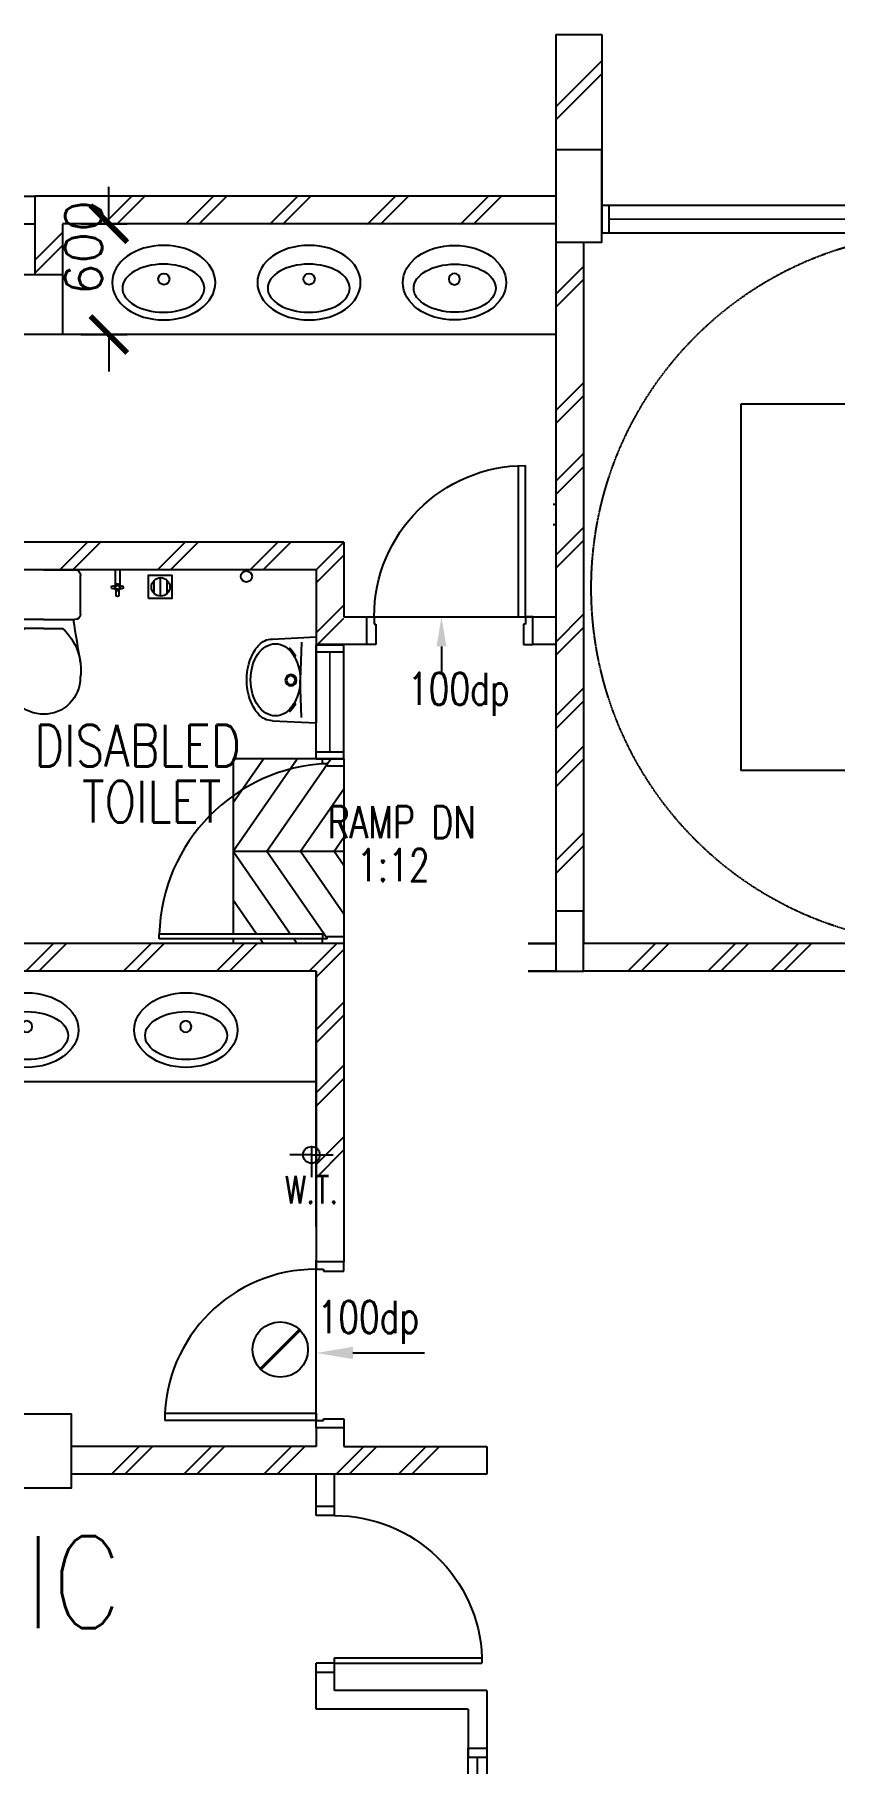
# Model space of a CAD drawing. Extents: x 2508799 to 2625178, y -845223 to -762524.
# Drawn here: x 2514149 to 2518485, y -792242 to -782874 of the extents above; entities that cross this region are included whole.
import ezdxf

# ---------------------------------------------------------------- set-up
doc = ezdxf.new("R2010")
doc.units = 0
doc.header["$LTSCALE"] = 10
doc.header["$MEASUREMENT"] = 0
doc.linetypes.add('DIVIDE', pattern=[1.25, 0.5, -0.25, 0, -0.25, 0, -0.25])
doc.linetypes.add('HIDDEN', pattern=[0.375, 0.25, -0.125])
doc.layers.get('0').update_dxf_attribs({"linetype": 'CONTINUOUS'})
doc.layers.get('DEFPOINTS').update_dxf_attribs({"linetype": 'CONTINUOUS'})
for name, color, linetype in [('-SPR', 240, 'CONTINUOUS'), ('COL', 3, 'CONTINUOUS'), ('DIM', 7, 'CONTINUOUS'), ('DOOR', 5, 'CONTINUOUS'), ('DR', 7, 'CONTINUOUS'), ('FIT', 5, 'CONTINUOUS'), ('FITT', 5, 'CONTINUOUS'), ('H', 1, 'CONTINUOUS'), ('hatch', 7, 'CONTINUOUS'), ('LINE', 7, 'CONTINUOUS'), ('partition', 7, 'CONTINUOUS'), ('PIPE', 5, 'DIVIDE'), ('SANI', 7, 'CONTINUOUS'), ('stair', 7, 'CONTINUOUS'), ('T25', 7, 'CONTINUOUS'), ('T50', 4, 'CONTINUOUS'), ('TEX', 2, 'CONTINUOUS'), ('txt', 7, 'CONTINUOUS'), ('WALL', 2, 'CONTINUOUS'), ('WIN', 5, 'CONTINUOUS'), ('WP', 50, 'DIVIDE')]:
    doc.layers.add(name, color=color, linetype=linetype)
doc.styles.add('ROMANS', font='romans')
doc.styles.get("Standard").update_dxf_attribs({"font": 'ROMANS.SHX'})
doc.dimstyles.new('STANDARD$0', dxfattribs={"dimscale": 0, "dimtxt": 8, "dimasz": 6, "dimexe": 1, "dimexo": 1, "dimgap": 3, "dimtad": 1, "dimdec": 0, "dimlfac": -1, "dimrnd": 1, "dimzin": 0, "dimdsep": 46, "dimtxsty": 'Standard', "dimcen": 0, "dimclrd": 5, "dimclre": 250, "dimadec": 0, "dimazin": 0, "dimtfac": 1, "dimtdec": 4, "dimtofl": 0, "dimtmove": 0, "dimatfit": 3, "dimfxl": 1, "dimtolj": 1, "dimtzin": 0, "dimarcsym": 0})

# ---------------------------------------------------------------- blocks, each defined once
blk = doc.blocks.new('FG')
at = {"layer": 'LINE', "linetype": 'Continuous'}
for points in [[(0, 0), (50, 0), (50, 100), (0, 100)], [(600, 0), (650, 0), (650, 100), (600, 100)]]:
    blk.add_lwpolyline(points, close=True, dxfattribs=at)
at = {"layer": 'LINE', "color": 5, "linetype": 'Continuous'}
for points in [[(600, 100), (50, 100)], [(50, 0), (600, 0)]]:
    blk.add_lwpolyline(points, dxfattribs=at)
at = {"layer": 'LINE', "color": 1, "linetype": 'Continuous'}
blk.add_lwpolyline([(50, 50), (600, 50)], dxfattribs=at)
blk = doc.blocks.new('_ARCHTICK')
at = {"color": 0, "linetype": 'ByBlock', "const_width": 0.15}
blk.add_lwpolyline([(-0.5, -0.5), (0.5, 0.5)], dxfattribs=at)
blk = doc.blocks.new('*D22')
at = {"layer": 'DEFPOINTS', "color": 0, "transparency": 16777216}
for p in [(1648687.9, -783985.4), (1649091.8, -783985.4), (1648687.9, -787985.4)]:
    blk.add_point(p, dxfattribs=at)
at = {"layer": 'DIM', "color": 7, "lineweight": -2, "transparency": 16777216}
for p, q in [((1649091.8, -788085.4), (1649091.8, -783885.4)), ((1648787.9, -783985.4), (1649191.8, -783985.4)), ((1648787.9, -787985.4), (1649191.8, -787985.4))]:
    blk.add_line(p, q, dxfattribs=at)
at = {"layer": 'DIM', "color": 7, "lineweight": -2, "transparency": 16777216, "xscale": 200, "yscale": 200, "zscale": 200}
for p, rotation in [((1649091.8, -783985.4), 90), ((1649091.8, -787985.4), 270)]:
    blk.add_blockref('_ARCHTICK', p, dxfattribs=dict(at, rotation=rotation))
at = {"layer": 'DIM', "color": 7, "transparency": 16777216, "insert": (1648891.8, -785985.4), "char_height": 200, "attachment_point": 5, "rotation": 90, "style": 'ROMANS'}
blk.add_mtext('\\A1;4000', dxfattribs=at)
blk = doc.blocks.new('*D23')
at = {"layer": 'DEFPOINTS', "color": 0, "transparency": 16777216}
for p in [(1648237.8, -785985.4), (1648641.6, -785985.4), (1648237.8, -787910.4)]:
    blk.add_point(p, dxfattribs=at)
at = {"layer": 'DIM', "color": 7, "lineweight": -2, "transparency": 16777216}
for p, q in [((1648641.6, -788010.4), (1648641.6, -785885.4)), ((1648337.8, -785985.4), (1648741.6, -785985.4)), ((1648337.8, -787910.4), (1648741.6, -787910.4))]:
    blk.add_line(p, q, dxfattribs=at)
at = {"layer": 'DIM', "color": 7, "lineweight": -2, "transparency": 16777216, "xscale": 200, "yscale": 200, "zscale": 200}
for p, rotation in [((1648641.6, -785985.4), 90), ((1648641.6, -787910.4), 270)]:
    blk.add_blockref('_ARCHTICK', p, dxfattribs=dict(at, rotation=rotation))
at = {"layer": 'DIM', "color": 7, "transparency": 16777216, "insert": (1648441.6, -786947.9), "char_height": 200, "attachment_point": 5, "rotation": 90, "style": 'ROMANS'}
blk.add_mtext('\\A1;1925', dxfattribs=at)
blk = doc.blocks.new('*D24')
at = {"layer": 'DEFPOINTS', "color": 0, "transparency": 16777216}
for p in [(1648237.8, -784060.4), (1648237.8, -785985.4), (1648641.6, -785985.4)]:
    blk.add_point(p, dxfattribs=at)
at = {"layer": 'DIM', "color": 7, "lineweight": -2, "transparency": 16777216}
for p, q in [((1648641.6, -783960.4), (1648641.6, -786085.4)), ((1648337.8, -784060.4), (1648741.6, -784060.4)), ((1648337.8, -785985.4), (1648741.6, -785985.4))]:
    blk.add_line(p, q, dxfattribs=at)
at = {"layer": 'DIM', "color": 7, "lineweight": -2, "transparency": 16777216, "xscale": 200, "yscale": 200, "zscale": 200}
for p, rotation in [((1648641.6, -784060.4), 90), ((1648641.6, -785985.4), 270)]:
    blk.add_blockref('_ARCHTICK', p, dxfattribs=dict(at, rotation=rotation))
at = {"layer": 'DIM', "color": 7, "transparency": 16777216, "insert": (1648441.6, -785022.9), "char_height": 200, "attachment_point": 5, "rotation": 90, "style": 'ROMANS'}
blk.add_mtext('\\A1;1925', dxfattribs=at)
blk = doc.blocks.new('*D25')
at = {"layer": 'DEFPOINTS', "color": 0, "transparency": 16777216}
for p in [(1646775.9, -783641.5), (1646525.9, -783910.4), (1646775.9, -783910.4)]:
    blk.add_point(p, dxfattribs=at)
at = {"layer": 'DIM', "color": 7, "lineweight": -2, "transparency": 16777216}
for p, q in [((1646525.9, -783810.4), (1646525.9, -783541.5)), ((1646775.9, -783810.4), (1646775.9, -783541.5)), ((1646425.9, -783641.5), (1646875.9, -783641.5))]:
    blk.add_line(p, q, dxfattribs=at)
at = {"layer": 'DIM', "color": 7, "lineweight": -2, "transparency": 16777216, "xscale": 200, "yscale": 200, "zscale": 200, "rotation": 180}
blk.add_blockref('_ARCHTICK', (1646525.9, -783641.5), dxfattribs=at)
at = {"layer": 'DIM', "color": 7, "lineweight": -2, "transparency": 16777216, "xscale": 200, "yscale": 200, "zscale": 200}
blk.add_blockref('_ARCHTICK', (1646775.9, -783641.5), dxfattribs=at)
at = {"layer": 'DIM', "color": 7, "transparency": 16777216, "insert": (1647059.4, -783291.5), "char_height": 200, "attachment_point": 5, "style": 'ROMANS'}
blk.add_mtext('\\A1;250', dxfattribs=at)
blk = doc.blocks.new('D900')
at = {"layer": 'DOOR', "color": 7}
for p, q in [((50, 100), (50, 899.4)), ((80, 899.4), (50, 899.4)), ((80, 100), (80, 899.4)), ((0, 100), (0, 0)), ((0, 100), (50, 100)), ((50, 100), (50, 0)), ((50, 100), (80, 100)), ((850, 100), (850, 0)), ((850, 100), (900, 100)), ((900, 100), (900, 0)), ((0, 0), (50, 0)), ((850, 0), (900, 0))]:
    blk.add_line(p, q, dxfattribs=at)
blk.add_arc((50, 100), 800, 0, 87.8509, dxfattribs=at)
blk = doc.blocks.new('ELLIPSE')
blk.add_circle((0.5, 0.5), 0.5)
blk = doc.blocks.new('BASIN-01')
blk.add_circle((0, 0), 30.3)
for p, xscale, yscale, zscale in [((279.3, -221.4), -559.6811780125836, 404.3346891934725, 559.6811780125837), ((220.2, -179.2), -444.6356025322193, 259.9294430529471, 444.6356025322195)]:
    blk.add_blockref('ELLIPSE', p, dxfattribs=dict(xscale=xscale, yscale=yscale, zscale=zscale))
blk = doc.blocks.new('*D531')
at = {"layer": 'DEFPOINTS', "color": 0, "transparency": 16777216}
for p in [(2514299.5, -783899.1), (2514299.5, -784499.1), (2514551.3, -784499.1)]:
    blk.add_point(p, dxfattribs=at)
at = {"layer": 'DR', "color": 7, "lineweight": -2, "transparency": 16777216}
for p, q in [((2514551.3, -783899.1), (2514551.3, -783699.1)), ((2514399.5, -783899.1), (2514651.3, -783899.1)), ((2514399.5, -784499.1), (2514651.3, -784499.1)), ((2514551.3, -784499.1), (2514551.3, -784699.1))]:
    blk.add_line(p, q, dxfattribs=at)
at = {"layer": 'DR', "color": 7, "lineweight": -2, "transparency": 16777216, "xscale": 200, "yscale": 200, "zscale": 200}
for p, rotation in [((2514551.3, -783899.1), 270), ((2514551.3, -784499.1), 90)]:
    blk.add_blockref('_ARCHTICK', p, dxfattribs=dict(at, rotation=rotation))
at = {"layer": 'DR', "color": 7, "transparency": 16777216, "insert": (2514414.3, -784028.6), "char_height": 200, "attachment_point": 5, "rotation": 90, "style": 'ROMANS'}
blk.add_mtext('\\A1;600', dxfattribs=at)
blk = doc.blocks.new('*D532')
at = {"layer": 'DEFPOINTS', "color": 0, "transparency": 16777216}
for p in [(2514299.5, -783899.1), (2514299.5, -784499.1), (2514551.3, -784499.1)]:
    blk.add_point(p, dxfattribs=at)
at = {"layer": 'DR', "color": 7, "lineweight": -2, "transparency": 16777216}
for p, q in [((2514551.3, -783899.1), (2514551.3, -783699.1)), ((2514399.5, -783899.1), (2514651.3, -783899.1)), ((2514399.5, -784499.1), (2514651.3, -784499.1)), ((2514551.3, -784499.1), (2514551.3, -784699.1))]:
    blk.add_line(p, q, dxfattribs=at)
at = {"layer": 'DR', "color": 7, "lineweight": -2, "transparency": 16777216, "xscale": 200, "yscale": 200, "zscale": 200}
for p, rotation in [((2514551.3, -783899.1), 270), ((2514551.3, -784499.1), 90)]:
    blk.add_blockref('_ARCHTICK', p, dxfattribs=dict(at, rotation=rotation))
at = {"layer": 'DR', "color": 7, "transparency": 16777216, "insert": (2514414.3, -784028.6), "char_height": 200, "attachment_point": 5, "rotation": 90, "style": 'ROMANS'}
blk.add_mtext('\\A1;600', dxfattribs=at)
blk = doc.blocks.new('DR-900-B')
at = {"layer": 'DR'}
for p, q in [((0, 900), (-150, 900)), ((-150, 900), (-150, 860)), ((-150, 860), (-110, 860)), ((-110, 860), (-110, 850)), ((-110, 850), (0, 850)), ((0, 850), (0, 900)), ((-150, 40), (-970, 40)), ((-969, 80), (-150, 80)), ((-150, 80), (-150, 40)), ((-150, 40), (-110, 40)), ((-150, 0), (-150, 40)), ((0, 0), (-150, 0)), ((-110, 50), (0, 50)), ((-110, 40), (-110, 50)), ((0, 50), (0, 0))]:
    blk.add_line(p, q, dxfattribs=at)
blk.add_arc((-150, 40), 820, 90, 180, dxfattribs=at)
blk = doc.blocks.new('WC-CAP-P')
for p, q in [((-84.1, 0), (-254.1, 0)), ((-85, 0), (85, 0)), ((-284.1, -240), (-284.1, -30)), ((115, -240), (115, -30)), ((-84.1, -270), (-254.1, -270)), ((-85, -270), (85, -270)), ((-274.1, -317.5), (-274.1, -317.5)), ((-84.1, -317.5), (-189.6, -317.5)), ((-85, -317.5), (20.5, -317.5)), ((105, -317.5), (105, -317.5))]:
    blk.add_line(p, q)
for centre, radius, start, end in [((-254.1, -30), 30, 90, 180), ((85, -30), 30, 0, 90), ((-254.1, -240), 30, 180, 270), ((23685.1, -4344.3), 24273.9, 170.33681, 170.89893), ((-23854.2, -4344.3), 24273.9, 9.10107, 9.66319), ((85, -240), 30, 270, 0), ((10.3, -540), 296.7, 131.76878, 188.34412), ((-179.4, -540), 296.7, 351.65588, 48.23122), ((-85.8, -584.8), 197.4, 179.51694, 271.02679), ((-83.3, -584.8), 197.4, 268.97321, 0.48306)]:
    blk.add_arc(centre, radius, start, end)
blk = doc.blocks.new('100FT')
at = {"layer": 'PIPE', "linetype": 'Continuous'}
blk.add_circle((0, 0), 50, dxfattribs=at)
at = {"layer": 'WP', "linetype": 'Continuous'}
for p, q in [((-37.1, 33.5), (37.1, 33.5)), ((-49.9, -2.7), (49.9, -2.7)), ((-34, -36.7), (34, -36.7))]:
    blk.add_line(p, q, dxfattribs=at)
blk = doc.blocks.new('A$C7CE3714C')
at = {"layer": 'FIT'}
blk.add_lwpolyline([(0, 0), (126, 0), (126, 126), (0, 126)], close=True, dxfattribs=at)
at = {"layer": 'FIT', "xscale": -1}
blk.add_blockref('100FT', (63, 65.7), dxfattribs=at)
blk = doc.blocks.new('P', base_point=(9.169, 7.42))
for radius in [0.0407, 0.0315]:
    blk.add_circle((9.166, 7.418), radius)
blk = doc.blocks.new('BASIN-2')
for p, q in [((310, 0), (-310, 0)), ((-295, -314), (-310, 0)), ((-273, -104), (0, -114)), ((273, -104), (0, -114)), ((295, -314), (310, 0))]:
    blk.add_line(p, q)
for centre, radius, start, end in [((-23, -400), 294, 122.1574, 135.5873), ((-176, -156), 5.79, 327.2315, 125.5458), ((176, -156), 5.79, 54.4542, 212.7685), ((23, -400), 294, 44.4127, 57.8426), ((-163, -315), 132, 179.4957, 205.0103), ((-102, -268), 208, 209.5959, 236.4372), ((102, -268), 208, 303.5628, 330.4041), ((163, -315), 132, 334.9897, 0.5043), ((-7, -98), 402, 238.6027, 271.0363), ((7, -98), 402, 268.9637, 301.3973)]:
    blk.add_arc(centre, radius, start, end)
for name, p, xscale, yscale, zscale in [('ELLIPSE', (261, -473), -521.326566894229, 358.7639225105095, 521.3265668942295), ('P', (0, -180), 1000, 1000, 1000)]:
    blk.add_blockref(name, p, dxfattribs=dict(xscale=xscale, yscale=yscale, zscale=zscale))
blk = doc.blocks.new('AMSTR2-E')
at = {"layer": 'hatch', "color": 1}
for p, q in [((1643.1, -150), (1793.1, 0)), ((1714.8, -150), (1864.8, 0)), ((2223.5, -150), (2373.5, 0)), ((2295.1, -150), (2445.1, 0)), ((2657.5, -150), (2807.5, 0)), ((2729.1, -150), (2879.1, 0)), ((3090.4, -150), (3240.4, 0)), ((3162, -150), (3312, 0)), ((3431.1, -150), (3581.1, 0)), ((3502.8, -150), (3652.8, 0)), ((4011.5, -150), (4161.5, 0)), ((4083.1, -150), (4233.1, 0)), ((4445.5, -150), (4595.5, 0)), ((4517.1, -150), (4667.1, 0)), ((4878.4, -150), (5028.4, 0)), ((4950, -150), (5100, 0))]:
    blk.add_line(p, q, dxfattribs=at)
at = {"layer": 'stair', "color": 193}
for p, q in [((1940, -150), (1940, -250)), ((1990, -150), (1990, -200)), ((2951.7, -200), (2951.7, -150)), ((3001.7, -200), (3001.7, -150)), ((3938.3, -200), (3938.3, -150)), ((3988.3, -200), (3988.3, -150)), ((5210, -150), (5210, -200)), ((5260, -150), (5260, -250)), ((3111.1, -250), (1940, -250)), ((3082.6, -200), (1990, -200)), ((5210, -200), (3183.1, -200)), ((5260, -250), (3211.7, -250)), ((1940, -1975), (5260, -1975)), ((1940, -1975), (1940, -2175)), ((1990, -2025), (5210, -2025)), ((1990, -2025), (1990, -2125)), ((3864.3, -2025), (3862.2, -2025)), ((5210, -2025), (5210, -2125)), ((5260, -1975), (5260, -2175)), ((1990, -2125), (5210, -2125)), ((1940, -2175), (5260, -2175)), ((1940, -4000), (1940, -3900)), ((5260, -3900), (1940, -3900)), ((5260, -3900), (5260, -4000)), ((1990, -4000), (1990, -3950)), ((5210, -3950), (1990, -3950)), ((2951.7, -3950), (2951.7, -4000)), ((3001.7, -3950), (3001.7, -4000)), ((3938.3, -3950), (3938.3, -4000)), ((3988.3, -3950), (3988.3, -4000)), ((5210, -3950), (5210, -4000))]:
    blk.add_line(p, q, dxfattribs=at)
at = {"layer": 'stair'}
for p, q in [((2300, -150), (2300, -200)), ((2560, -150), (2560, -200)), ((2820, -150), (2820, -200)), ((3080, -150), (3080, -200)), ((3340, -150), (3340, -200)), ((3600, -150), (3600, -200)), ((3860, -150), (3860, -200)), ((4120, -150), (4120, -200)), ((4380, -150), (4380, -200)), ((4640, -150), (4640, -200)), ((4900, -150), (4900, -200)), ((5160, -150), (5160, -200)), ((2300, -250), (2300, -1975)), ((2560, -250), (2560, -1975)), ((2820, -250), (2820, -1975)), ((3080, -250), (3080, -1975)), ((3340, -250), (3340, -474.5)), ((3600, -250), (3600, -1052.3)), ((3860, -250), (3860, -1975)), ((4120, -250), (4120, -1975)), ((4380, -250), (4380, -1975)), ((4640, -250), (4640, -1975)), ((4900, -250), (4900, -1975)), ((5160, -250), (5160, -1975)), ((3340, -650.4), (3340, -1975)), ((3340, -1078.4), (927.4, -1078.4)), ((927.4, -1078.4), (927.4, -3062.5)), ((3600, -1114.3), (3600, -1637.4)), ((3860, -1078.4), (5160, -1078.4)), ((3600, -1637.4), (3600, -1975)), ((2300, -2025), (2300, -2075)), ((2300, -2025), (2300, -2075)), ((2560, -2025), (2560, -2075)), ((2560, -2025), (2560, -2075)), ((2820, -2025), (2820, -2075)), ((2820, -2025), (2820, -2075)), ((3080, -2025), (3080, -2075)), ((3080, -2025), (3080, -2075)), ((3340, -2025), (3340, -2075)), ((3340, -2025), (3340, -2075)), ((3600, -2025), (3600, -2070.6)), ((3600, -2025), (3600, -2075)), ((3860, -2025), (3860, -2125)), ((4120, -2025), (4120, -2075)), ((4380, -2025), (4380, -2075)), ((4640, -2025), (4640, -2075)), ((4900, -2025), (4900, -2075)), ((5160, -2025), (5160, -2075)), ((2040, -2075), (3839.3, -2075)), ((2040, -2075), (5160, -2075)), ((2040, -2075), (2040, -2125)), ((2300, -2075), (2300, -2125)), ((2560, -2075), (2560, -2125)), ((2820, -2075), (2820, -2125)), ((3080, -2075), (3080, -2125)), ((3340, -2075), (3340, -2125)), ((3600, -2075), (3600, -2125)), ((4120, -2075), (4120, -2125)), ((4120, -2075), (4120, -2125)), ((4380, -2075), (4380, -2125)), ((4380, -2075), (4380, -2125)), ((4640, -2075), (4640, -2125)), ((4900, -2075), (4900, -2125)), ((2040, -2175), (2040, -3900)), ((2300, -2175), (2300, -3900)), ((2560, -2175), (2560, -3900)), ((2820, -2175), (2820, -3900)), ((3080, -2175), (3080, -3900)), ((3340, -2175), (3340, -3900)), ((3600, -2175), (3600, -3900)), ((3860, -2175), (3860, -3900)), ((4120, -2175), (4120, -3900)), ((4380, -2175), (4380, -3900)), ((4640, -2175), (4640, -3900)), ((4900, -2175), (4900, -3900)), ((4900, -3062.5), (927.4, -3062.5)), ((2040, -3950), (2040, -4000)), ((2300, -3950), (2300, -4000)), ((2560, -3950), (2560, -4000)), ((2820, -3950), (2820, -4000)), ((3080, -3950), (3080, -4000)), ((3340, -3950), (3340, -4000)), ((3600, -3950), (3600, -4000)), ((3860, -3950), (3860, -4000)), ((4120, -3950), (4120, -4000)), ((4380, -3950), (4380, -4000)), ((4640, -3950), (4640, -4000)), ((4900, -3950), (4900, -4000))]:
    blk.add_line(p, q, dxfattribs=at)
at = {"layer": 'stair', "color": 5, "linetype": 'HIDDEN'}
for p, q in [((7125, -150), (8812.7, -150)), ((9398, -2075), (5210, -2075)), ((7125, -4000), (8812.7, -4000))]:
    blk.add_line(p, q, dxfattribs=at)
at = {"layer": 'stair'}
for points in [[(3054, -150), (3542.9, -1005.3), (3470.6, -1046.6), (3744.1, -1189.7), (3671.9, -1231), (4214, -2079.3)], [(3154.5, -150), (3635.7, -991.9), (3563.5, -1033.2), (3837, -1176.3), (3764.8, -1217.6), (4314.5, -2079.3)]]:
    blk.add_lwpolyline(points, dxfattribs=at)
at = {"layer": 'stair', "color": 4, "linetype": 'Continuous'}
for points in [[(3205.2, -741.4), (3340, -1078.4), (3205.2, -1415.5)], [(3994.8, -741.4), (3860, -1078.4), (3994.8, -1415.5)]]:
    blk.add_lwpolyline(points, dxfattribs=at)
at = {"layer": 'stair', "color": 2, "linetype": 'Continuous'}
for centre in [(5160, -1078.4), (4900, -3062.5)]:
    blk.add_circle(centre, 62.5, dxfattribs=at)
at = {"layer": 'stair', "color": 1, "linetype": 'HIDDEN'}
for centre, start, end in [((2040, -2075), 90, 270), ((5160, -2075), 270, 90)]:
    blk.add_arc(centre, 1925, start, end, dxfattribs=at)
at = {"layer": 'WALL'}
for p, q in [((1675, 0), (1675, -150)), ((1675, 0), (5525, 0)), ((5525, 0), (5525, -150)), ((7025, -150), (7025, 0)), ((7125, 0), (7025, 0)), ((1675, -150), (5525, -150)), ((7125, -150), (7025, -150))]:
    blk.add_line(p, q, dxfattribs=at)
at = {"layer": 'WIN'}
for p, q in [((175, 0), (1675, 0)), ((1637, 0), (1637, -150)), ((7025, 0), (5525, 0)), ((213, 0), (213, -150)), ((5563, 0), (5563, -150)), ((6987, 0), (6987, -150)), ((175, -150), (1675, -150)), ((7025, -150), (5525, -150))]:
    blk.add_line(p, q, dxfattribs=at)
at = {"layer": 'WIN', "const_width": 10, "flags": 128}
for points in [[(213, -75), (1637, -75)], [(6987, -75), (5563, -75)]]:
    blk.add_lwpolyline(points, dxfattribs=at)
at = {"color": 2, "style": 'ROMANS', "width": 0.85}
for s, p in [('STAIR', (5751, -1998.7)), ('1', (6170.8, -2389.9))]:
    blk.add_text(s, height=300, dxfattribs=at).set_placement(p)
at = {"layer": 'stair', "color": 7, "linetype": 'Continuous', "style": 'ROMANS', "width": 0.7}
for s, p in [('13', (2305.7, -1870.8)), ('14', (2564.5, -1870.8)), ('15', (2823.7, -1870.8)), ('16', (3091.2, -1870.8)), ('17', (3363.8, -1870.8)), ('18', (3646.4, -1870.8)), ('19', (3882.4, -1870.8)), ('20', (4170.7, -1870.8)), ('21', (4420.5, -1870.8)), ('22', (4690.7, -1870.8)), ('23', (4939.7, -1870.8)), ('24', (5198.7, -1870.8)), ('12', (1810.6, -2448.5)), ('11', (2091.6, -2448.5)), ('10', (2349.7, -2448.5)), ('9', (2693.6, -2458.5)), ('8', (2955, -2458.5)), ('7', (3204.5, -2469)), ('6', (3463.1, -2463.7)), ('5', (3724.5, -2463.7)), ('4', (3985.9, -2463.7)), ('3', (4244.5, -2458.5)), ('2', (4494, -2458.5)), ('1', (4798.6, -2459))]:
    blk.add_text(s, height=150, dxfattribs=at).set_placement(p)
at = {"layer": 'DIM', "color": 1}
dim = blk.add_linear_dim(base=(7275, 268.9), p1=(7025, 0), p2=(7275, 0), dimstyle='STANDARD$0', override={"dimscale": 100, "dimtxt": 2, "dimasz": 2, "dimgap": 1, "dimtxsty": 'ROMANS', "dimblk": 'ARCHTICK', "dimdle": 1, "dimclrd": 7, "dimclre": 7, "dimclrt": 7, "dimtdec": 0, "dimtmove": 2}, dxfattribs=at)
dim.commit()
dim.dimension.update_dxf_attribs({"geometry": '*D25', "text_midpoint": (7558.5, 618.9), "dimtype": 128, "insert": (-1639500.9, 783910.4)})
at = {"layer": 'DIM'}
for p1, p2, distance, picture, middle in [((9187, -4075), (9187, -75), -403.9, '*D22', (9390.9, -2075)), ((8736.9, -150), (8736.9, -2075), 403.9, '*D24', (8940.7, -1112.5)), ((8736.9, -4000), (8736.9, -2075), -403.9, '*D23', (8940.7, -3037.5))]:
    dim = blk.add_aligned_dim(p1=p1, p2=p2, distance=distance, dimstyle='STANDARD$0', override={"dimscale": 100, "dimtxt": 2, "dimasz": 2, "dimgap": 1, "dimtxsty": 'ROMANS', "dimblk": 'ARCHTICK', "dimdle": 1, "dimclrd": 7, "dimclre": 7, "dimclrt": 7, "dimtdec": 0, "dimtmove": 2}, dxfattribs=at)
    dim.commit()
    dim.dimension.update_dxf_attribs({"geometry": picture, "text_midpoint": middle, "insert": (-1639500.9, 783910.4)})

msp = doc.modelspace()

# ---------------------------------------------------------------- linework, layer by layer
at = {"layer": '-SPR', "color": 0, "lineweight": 40, "ltscale": 1.3}
msp.add_line((2515374.3, -790105.4), (2515586.4, -789893.3), dxfattribs=at)
msp.add_line((2515374.3, -790105.4), (2515586.4, -789893.3), dxfattribs=at)
at = {"layer": '-SPR', "color": 0}
msp.add_circle((2515480.4, -789999.3), 150, dxfattribs=at)
at = {"color": 0}
for p, q in [((2516959.5, -785419.1), (2516974.5, -785419.1)), ((2516959.5, -785529.1), (2516974.5, -785529.1)), ((2516354.5, -786189.1), (2516354.5, -786335.4)), ((2515674.5, -791947.2), (2515674.5, -791747.2)), ((2515774.5, -791847.2), (2515774.5, -791749.1))]:
    msp.add_line(p, q, dxfattribs=at)
msp.add_solid([(2516327.8, -786189.1), (2516381.1, -786189.1), (2516354.5, -786029.1)], dxfattribs=at)
at = {"layer": 'COL', "color": 0}
msp.add_lwpolyline([(2516974.5, -783999.1), (2517224.5, -783999.1), (2517224.5, -783499.1), (2516974.5, -783499.1), (2516974.5, -783999.1)], dxfattribs=at)
for points in [[(2513799.5, -784174.1), (2514299.5, -784174.1), (2514299.5, -784499.1), (2513799.5, -784499.1)], [(2516974.5, -787949.1), (2517124.5, -787949.1), (2517124.5, -787624.1), (2516974.5, -787624.1)], [(2513749.5, -790349.1), (2513749.5, -790749.1), (2514349.5, -790749.1), (2514349.5, -790349.1)]]:
    msp.add_lwpolyline(points, close=True, dxfattribs=at)
at = {"layer": 'DR', "color": 0, "ltscale": 10000}
for p, q in [((2515989.5, -786029.1), (2516789.5, -786029.1)), ((2515674.5, -790424.1), (2515674.5, -789514.1))]:
    msp.add_line(p, q, dxfattribs=at)
at = {"layer": 'DR', "color": 0}
for p, q in [((2515709.5, -786824.5), (2515709.5, -786799.1)), ((2515709.5, -786824.1), (2515734.5, -786824.1)), ((2515734.5, -786837.1), (2515734.5, -786824.1)), ((2515734.5, -786837.1), (2515824.5, -786837.1)), ((2515709.5, -787749.1), (2514824.5, -787749.1)), ((2514824.5, -787774.1), (2514824.5, -787749.1)), ((2515734.5, -787774.1), (2514824.5, -787774.1)), ((2515709.5, -787749.1), (2515709.5, -787774.1)), ((2515709.5, -787799.1), (2515709.5, -787774.1)), ((2515734.5, -787774.1), (2515734.5, -787761.1)), ((2515734.5, -787761.1), (2515824.5, -787761.1)), ((2515649.5, -788944.4), (2515532.2, -788944.4)), ((2515649.5, -788899.1), (2515649.5, -789065.7)), ((2515649.5, -788944.4), (2515766.8, -788944.4))]:
    msp.add_line(p, q, dxfattribs=at)
msp.add_circle((2515649.5, -788944.4), 45.3, dxfattribs=at)
msp.add_arc((2515776.5, -787775.6), 952.4, 92.52935, 178.40734, dxfattribs=at)
at = {"layer": 'FITT', "color": 0}
for p, q in [((2514581.5, -785863.9), (2514588.3, -785863.9)), ((2514585.8, -785780.3), (2514585.7, -785856.6)), ((2514608.1, -785863.9), (2514614.9, -785863.9)), ((2514610.8, -785780.3), (2514610.7, -785856.7)), ((2514581.5, -785873.9), (2514588.3, -785873.9)), ((2514608.1, -785873.9), (2514614.9, -785873.9))]:
    msp.add_line(p, q, dxfattribs=at)
at = {"layer": 'FITT', "color": 0, "elevation": 0}
msp.add_lwpolyline([(2514605.7, -785884.7), (2514605.7, -785911.4, -1), (2514590.7, -785911.4), (2514590.7, -785884.7)], format="xyb", dxfattribs=at)
at = {"layer": 'FITT', "color": 0}
for centre, radius in [((2514574.5, -785868.9), 8.61), ((2514598.2, -785868.9), 11.1), ((2514621.9, -785868.9), 8.61)]:
    msp.add_circle(centre, radius, dxfattribs=at)
for start, end in [(16.7149, 163.21725), (196.7149, 343.21725)]:
    msp.add_arc((2514598.2, -785868.9), 17.5, start, end, dxfattribs=at)
at = {"layer": 'H', "color": 0}
for p, q in [((2516974.5, -783265.9), (2517224.5, -783015.9)), ((2516974.5, -783336.6), (2517224.5, -783086.6)), ((2514523.6, -783901.8), (2514673.6, -783751.8)), ((2514594.3, -783901.8), (2514744.3, -783751.8)), ((2514967.7, -783901.8), (2515117.7, -783751.8)), ((2515038.4, -783901.8), (2515188.4, -783751.8)), ((2515424.5, -783901.8), (2515574.5, -783751.8)), ((2515495.2, -783901.8), (2515645.2, -783751.8)), ((2515953.9, -783901.8), (2516103.9, -783751.8)), ((2516024.7, -783901.8), (2516174.7, -783751.8)), ((2516456.9, -783901.8), (2516606.9, -783751.8)), ((2516527.6, -783901.8), (2516677.6, -783751.8)), ((2514149.5, -784096.4), (2514299.5, -783946.4)), ((2514149.5, -784167.1), (2514299.5, -784017.1)), ((2516974.5, -784280.4), (2517124.5, -784130.4)), ((2516974.5, -784351.1), (2517124.5, -784201.1)), ((2516974.5, -784910.6), (2517124.5, -784760.6)), ((2516974.5, -784981.3), (2517124.5, -784831.3)), ((2516974.5, -785294.8), (2517124.5, -785144.8)), ((2516974.5, -785365.5), (2517124.5, -785215.5)), ((2516974.5, -785694.8), (2517124.5, -785544.8)), ((2514285.6, -785774.3), (2514435.6, -785624.3)), ((2514356.3, -785774.3), (2514506.3, -785624.3)), ((2514815.1, -785774.3), (2514965.1, -785624.3)), ((2514815.1, -785774.3), (2514965.1, -785624.3)), ((2514885.8, -785774.3), (2515035.8, -785624.3)), ((2514885.8, -785774.3), (2515035.8, -785624.3)), ((2515318, -785774.3), (2515468, -785624.3)), ((2515318, -785774.3), (2515468, -785624.3)), ((2515388.7, -785774.3), (2515538.7, -785624.3)), ((2515388.7, -785774.3), (2515538.7, -785624.3)), ((2515674.5, -785774.3), (2515824.5, -785624.3)), ((2516974.5, -785765.5), (2517124.5, -785615.5)), ((2515674.5, -785845), (2515824.5, -785695)), ((2515674.5, -786116.4), (2515824.5, -785966.4)), ((2515674.5, -786187.1), (2515824.5, -786037.1)), ((2516974.5, -786165.5), (2517124.5, -786015.5)), ((2516974.5, -786236.2), (2517124.5, -786086.2)), ((2516974.5, -786565.5), (2517124.5, -786415.5)), ((2516974.5, -786636.2), (2517124.5, -786486.2)), ((2516974.5, -786879), (2517124.5, -786729)), ((2516974.5, -786949.7), (2517124.5, -786799.7)), ((2516974.5, -787349.7), (2517124.5, -787199.7)), ((2516974.5, -787420.4), (2517124.5, -787270.4)), ((2514101.7, -787949.1), (2514251.7, -787799.1)), ((2514172.4, -787949.1), (2514322.4, -787799.1)), ((2514631.1, -787949.1), (2514781.1, -787799.1)), ((2514701.8, -787949.1), (2514851.8, -787799.1)), ((2515134.1, -787949.1), (2515284.1, -787799.1)), ((2515204.8, -787949.1), (2515354.8, -787799.1)), ((2515637, -787949.1), (2515787, -787799.1)), ((2515674.5, -787982.3), (2515824.5, -787832.3)), ((2515674.5, -788266.9), (2515824.5, -788116.9)), ((2515674.5, -788337.6), (2515824.5, -788187.6)), ((2515674.5, -788609.1), (2515824.5, -788459.1)), ((2515674.5, -788679.8), (2515824.5, -788529.8)), ((2515674.5, -788997.3), (2515824.5, -788847.3)), ((2515674.5, -789068), (2515824.5, -788918))]:
    msp.add_line(p, q, dxfattribs=at)
at = {"layer": 'hatch', "color": 0}
for p, q in [((2515824.5, -786799.1), (2515674.5, -786799.1)), ((2517364.7, -787949.1), (2517514.7, -787799.1)), ((2517436.4, -787949.1), (2517586.4, -787799.1)), ((2517797.6, -787949.1), (2517947.6, -787799.1)), ((2517869.3, -787949.1), (2518019.3, -787799.1)), ((2518139, -787949.1), (2518289, -787799.1)), ((2518210.7, -787949.1), (2518360.7, -787799.1)), ((2514565.9, -790674.1), (2514715.9, -790524.1)), ((2514565.9, -790674.1), (2514715.9, -790524.1)), ((2514565.9, -790674.1), (2514715.9, -790524.1)), ((2514637.5, -790674.1), (2514787.5, -790524.1)), ((2514637.5, -790674.1), (2514787.5, -790524.1)), ((2514637.5, -790674.1), (2514787.5, -790524.1)), ((2514957.4, -790674.1), (2515107.4, -790524.1)), ((2514957.4, -790674.1), (2515107.4, -790524.1)), ((2514957.4, -790674.1), (2515107.4, -790524.1)), ((2515029, -790674.1), (2515179, -790524.1)), ((2515029, -790674.1), (2515179, -790524.1)), ((2515029, -790674.1), (2515179, -790524.1)), ((2515391.4, -790674.1), (2515541.4, -790524.1)), ((2515391.4, -790674.1), (2515541.4, -790524.1)), ((2515391.4, -790674.1), (2515541.4, -790524.1)), ((2515463, -790674.1), (2515613, -790524.1)), ((2515463, -790674.1), (2515613, -790524.1)), ((2515463, -790674.1), (2515613, -790524.1)), ((2515782.9, -790674.1), (2515932.9, -790524.1)), ((2515782.9, -790674.1), (2515932.9, -790524.1)), ((2515854.5, -790674.1), (2516004.5, -790524.1)), ((2515854.5, -790674.1), (2516004.5, -790524.1)), ((2516121.3, -790674.1), (2516271.3, -790524.1)), ((2516121.3, -790674.1), (2516271.3, -790524.1)), ((2516193, -790674.1), (2516343, -790524.1)), ((2516193, -790674.1), (2516343, -790524.1))]:
    msp.add_line(p, q, dxfattribs=at)
at = {"layer": 'LINE', "color": 0}
msp.add_circle((2515297.3, -785810.5), 30.2, dxfattribs=at)
at = {"layer": 'partition', "color": 0}
for p, q in [((2516599.5, -791847.2), (2515774.5, -791847.2)), ((2516499.5, -791947.2), (2515674.5, -791947.2))]:
    msp.add_line(p, q, dxfattribs=at)
at = {"layer": 'SANI', "color": 0}
for p, q in [((2515224.5, -786799.1), (2515224.5, -787749.1)), ((2515674.5, -786799.1), (2515224.5, -786799.1)), ((2515224.5, -787299.1), (2515571.3, -786799.1)), ((2515224.5, -787035.9), (2515388.8, -786799.1)), ((2515407, -787299.1), (2515753.9, -786799.1)), ((2515589.6, -787299.1), (2515824.5, -786960.5)), ((2515772.1, -787299.1), (2515824.5, -787223.7)), ((2515224.5, -787299.1), (2515824.5, -787299.1)), ((2515224.5, -787299.1), (2515536.6, -787749.1)), ((2515407, -787299.1), (2515734.5, -787771.1)), ((2515589.6, -787299.1), (2515824.5, -787637.7)), ((2515772.1, -787299.1), (2515824.5, -787374.5)), ((2515224.5, -787562.3), (2515354.1, -787749.1)), ((2515224.5, -787774.1), (2515224.5, -787799.1)), ((2515371.4, -787774.1), (2515388.8, -787799.1)), ((2515554, -787774.1), (2515571.3, -787799.1))]:
    msp.add_line(p, q, dxfattribs=at)
at = {"layer": 'stair', "color": 0}
for p, q in [((2515674.5, -790849.1), (2515674.5, -790674.1)), ((2516599.5, -791847.2), (2516599.5, -792209.7)), ((2516499.5, -791947.2), (2516499.5, -792209.7))]:
    msp.add_line(p, q, dxfattribs=at)
msp.add_lwpolyline([(2515774.5, -790849.1), (2515774.5, -790674.1)], dxfattribs=at)
at = {"layer": 'TEX', "color": 0, "ltscale": 0.5}
msp.add_line((2515874.5, -790017.9), (2516261.7, -790017.9), dxfattribs=at)
msp.add_solid([(2515874.5, -790051.2), (2515874.5, -789984.6), (2515674.5, -790017.9)], dxfattribs=at)
at = {"layer": 'WALL', "color": 0}
for p, q in [((2516974.5, -782874.1), (2516974.5, -783799.1)), ((2516974.5, -782874.1), (2517224.5, -782874.1)), ((2517224.5, -782874.1), (2517224.5, -783949.1)), ((2513799.5, -783749.1), (2514149.5, -783749.1)), ((2514149.5, -783749.1), (2514149.5, -784174.1)), ((2516974.5, -783749.1), (2514149.5, -783749.1)), ((2513949.5, -783899.1), (2514149.5, -783899.1)), ((2514149.5, -783983.7), (2514149.5, -784174.1)), ((2516974.5, -783899.1), (2514299.5, -783899.1)), ((2514299.5, -783901.8), (2514299.5, -784174.1)), ((2516974.5, -783999.1), (2516974.5, -787799.1)), ((2517124.5, -783999.1), (2517124.5, -787799.1)), ((2516974.5, -784499.1), (2514299.5, -784499.1)), ((2515824.5, -785624.3), (2513674.9, -785624.3)), ((2515824.5, -785624.3), (2515824.5, -786029.1)), ((2515674.5, -785774.3), (2513674.9, -785774.3)), ((2515674.5, -785774.3), (2515674.5, -786180.1)), ((2515824.5, -786029.1), (2516974.5, -786029.1)), ((2515949.5, -786179.1), (2515674.5, -786179.1)), ((2516974.5, -786179.1), (2516849.5, -786179.1)), ((2515824.5, -786799.1), (2515824.5, -789524.1)), ((2515824.5, -787799.1), (2508974.5, -787799.1)), ((2516824.5, -787799.1), (2516974.5, -787799.1)), ((2516974.5, -787799.1), (2516824.5, -787799.1)), ((2522524.5, -787799.1), (2517124.5, -787799.1)), ((2515674.5, -787949.1), (2509124.5, -787949.1)), ((2515674.5, -789333.2), (2515674.5, -787949.1)), ((2515674.5, -787949.1), (2515674.5, -789524.1)), ((2516824.5, -787949.1), (2516974.5, -787949.1)), ((2516974.5, -787949.1), (2516824.5, -787949.1)), ((2521024.5, -787949.1), (2517124.5, -787949.1)), ((2515674.5, -788549.1), (2513674.9, -788549.1)), ((2515674.5, -790424.1), (2515674.5, -790524.1)), ((2515824.5, -790424.1), (2515824.5, -790524.1)), ((2515674.5, -790524.1), (2514349.5, -790524.1)), ((2515824.5, -790524.1), (2516599.5, -790524.1)), ((2516599.5, -790524.1), (2516599.5, -790674.1)), ((2516599.5, -790674.1), (2514349.5, -790674.1))]:
    msp.add_line(p, q, dxfattribs=at)
at = {"layer": 'WIN', "color": 0}
for p, q in [((2515674.5, -786180.1), (2515824.5, -786180.1)), ((2515674.5, -786799.1), (2515674.5, -786180.1)), ((2515674.5, -786218.1), (2515824.5, -786218.1)), ((2515824.5, -786799.1), (2515824.5, -786179.1)), ((2515824.5, -786799.1), (2515824.5, -786699.1)), ((2515674.5, -786761.1), (2515824.5, -786761.1)), ((2515674.5, -786799.1), (2515824.5, -786799.1))]:
    msp.add_line(p, q, dxfattribs=at)
at = {"layer": 'WIN', "color": 0, "const_width": 10, "flags": 128}
msp.add_lwpolyline([(2515749.5, -786761.1), (2515749.5, -786218.1)], dxfattribs=at)

# ---------------------------------------------------------------- block references
at = {"layer": 'DIM', "color": 0}
msp.add_blockref('AMSTR2-E', (2517049.5, -783799.1), dxfattribs=at)
at = {"layer": 'LINE', "color": 0, "xscale": -1, "rotation": 270}
msp.add_blockref('FG', (2516499.5, -792809.7), dxfattribs=at)
at = {"layer": 'SANI', "color": 0}
for p in [(2514849.5, -784199.1), (2514849.5, -784199.1), (2515637, -784199.1), (2515637, -784199.1)]:
    msp.add_blockref('BASIN-01', p, dxfattribs=at)
at = {"layer": 'SANI', "color": 0, "xscale": -1}
for name, p in [('BASIN-01', (2516424.5, -784199.1)), ('BASIN-01', (2516424.5, -784199.1)), ('WC-CAP-P', (2514113.3, -785774.3))]:
    msp.add_blockref(name, p, dxfattribs=at)
at = {"layer": 'SANI', "color": 0, "extrusion": (0, 0, -1), "xscale": 0.75, "yscale": 0.75, "zscale": -0.75, "rotation": 90}
msp.add_blockref('BASIN-2', (-2515674.5, -786370.5), dxfattribs=at)
at = {"layer": 'SANI', "color": 0, "xscale": -1, "rotation": 1.334020893750676e-08}
for p in [(2514106, -788249.1), (2514968.3, -788249.1)]:
    msp.add_blockref('BASIN-01', p, dxfattribs=at)
at = {"layer": 'stair', "color": 0, "xscale": -1, "rotation": 270}
msp.add_blockref('D900', (2515674.5, -791749.1), dxfattribs=at)
at = {"layer": 'T25', "color": 0, "xscale": -1, "rotation": 270}
msp.add_blockref('A$C7CE3714C', (2514766.6, -785929.8), dxfattribs=at)
at = {"layer": 'WALL', "color": 0, "xscale": -1, "rotation": 90}
msp.add_blockref('DR-900-B', (2516849.5, -786179.1), dxfattribs=at)
at = {"layer": 'WALL', "color": 0, "rotation": 2.668042644536231e-08}
msp.add_blockref('DR-900-B', (2515824.5, -790424.1), dxfattribs=at)

# ---------------------------------------------------------------- texts
at = {"layer": 'T50', "color": 0, "style": 'ROMANS', "width": 0.85}
msp.add_text('5.7 ELECTRONIC', height=500, dxfattribs=at).set_placement((2510033.6, -791509.9))
at = {"layer": 'TEX', "color": 0, "ltscale": 0.5, "style": 'ROMANS', "width": 0.75}
for s, height, p in [('100dp', 175, (2516172.4, -786506.7)), ('RAMP DN', 175, (2515737.8, -787229.1)), ('1:12', 175, (2515896.6, -787462)), ('W.T.', 150, (2515505.4, -789208.7)), ('100dp', 175, (2515682.4, -789910.7))]:
    msp.add_text(s, height=height, dxfattribs=at).set_placement(p)
at = {"layer": 'txt', "color": 0, "style": 'ROMANS', "width": 0.8}
for s, p in [('DISABLED', (2514147.5, -786839.6)), ('TOILET', (2514405.5, -787142.8))]:
    msp.add_text(s, height=225, dxfattribs=at).set_placement(p)

# ---------------------------------------------------------------- dimensions: what is measured, and where the dimension line sits
at = {"layer": 'DR', "color": 0}
for picture in ['*D531', '*D532']:
    dim = msp.add_linear_dim(base=(2514551.3, -784499.1), p1=(2514299.5, -783899.1), p2=(2514299.5, -784499.1), angle=270.00004, dimstyle='STANDARD$0', override={"dimscale": 100, "dimtxt": 2, "dimasz": 2, "dimgap": 1, "dimtxsty": 'ROMANS', "dimblk": 'ARCHTICK', "dimdle": 1, "dimclrd": 7, "dimclre": 7, "dimclrt": 7, "dimtdec": 0, "dimtmove": 2}, dxfattribs=at)
    dim.commit()
    dim.dimension.update_dxf_attribs({"geometry": picture, "text_midpoint": (2514414.3, -784028.6), "dimtype": 161})

doc.saveas('drawing.dxf')
